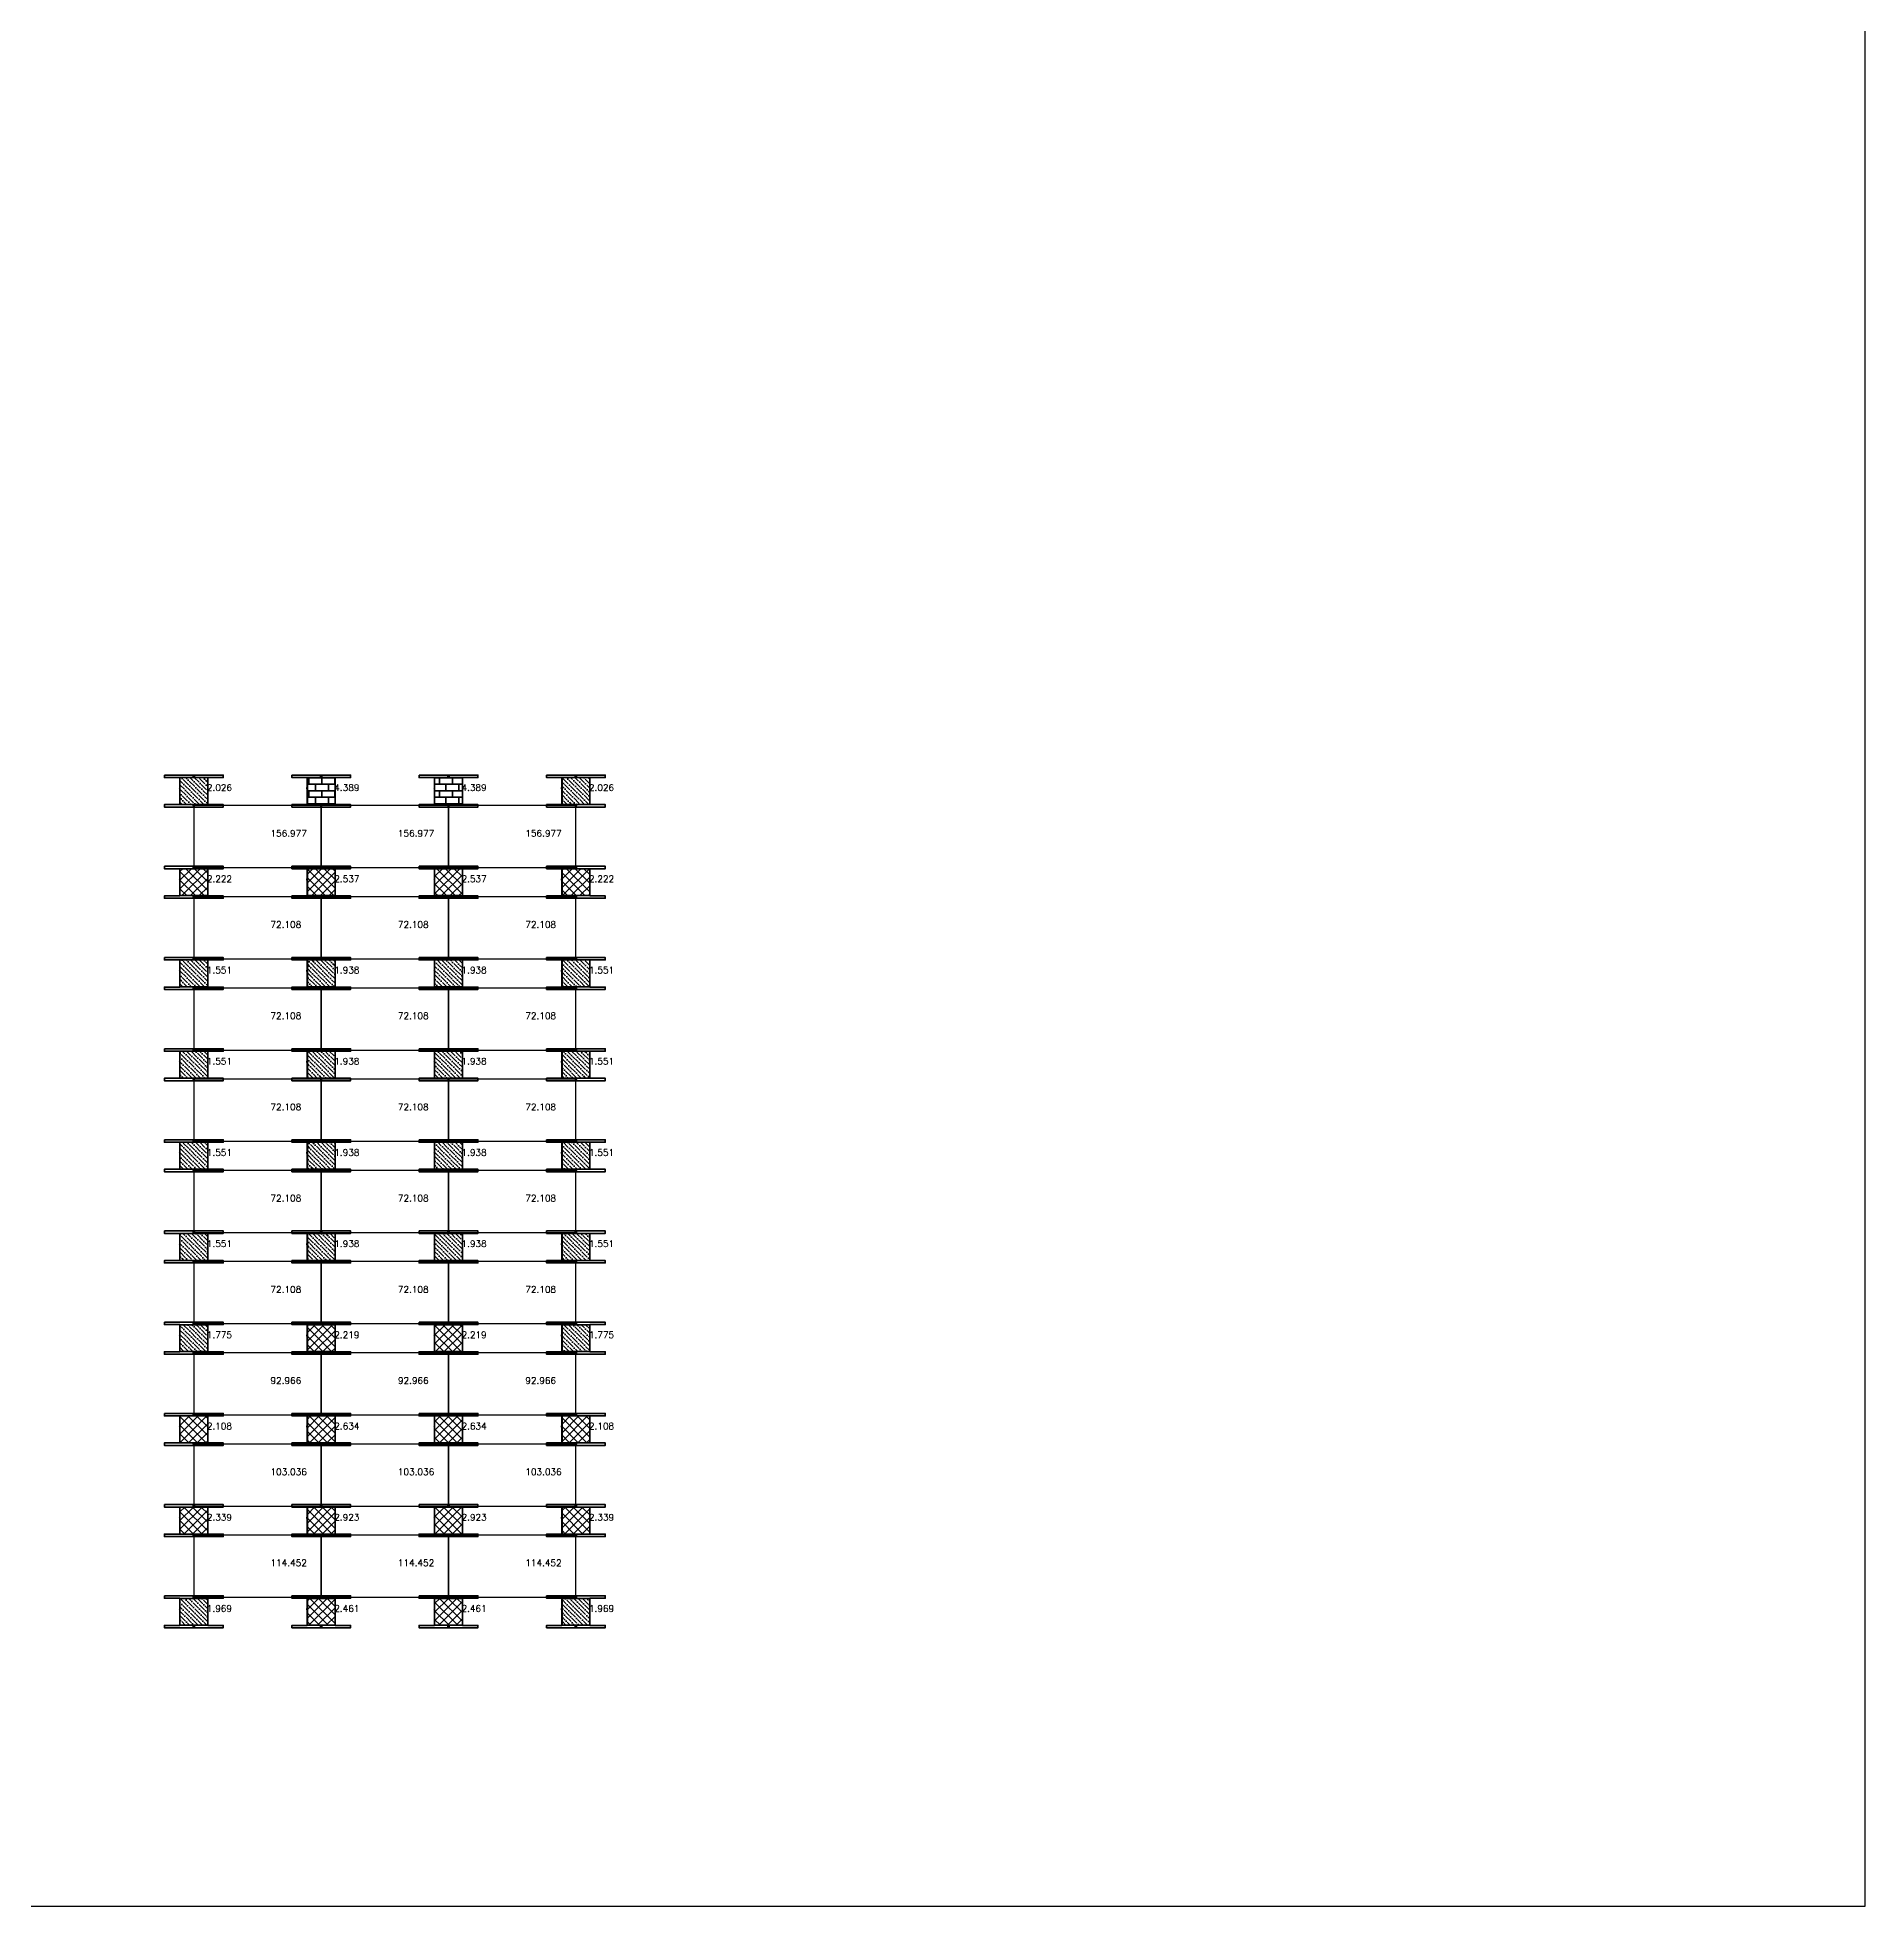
# Model space of a CAD drawing. Header units: inches. Extents: x 3750 to 10146, y -443 to 5941.
# Drawn here: x 9026 to 10146, y -227 to 919 of the extents above; entities that cross this region are included whole.
import ezdxf

# ---------------------------------------------------------------- set-up
doc = ezdxf.new("R2010")
doc.units = ezdxf.units.IN
doc.header["$LTSCALE"] = 50
doc.header["$MEASUREMENT"] = 0
for name, color, linetype, lineweight in [('E-PANELS', 140, 'Continuous', 30), ('E2-ECOFEET', 254, 'Continuous', 35), ('E3-ECOFEET', 254, 'Continuous', 35), ('HATCH 2', 140, 'Continuous', 35), ('HATCH 3', 30, 'Continuous', 35), ('HATCH 5', 2, 'Continuous', 35)]:
    doc.layers.add(name, color=color, linetype=linetype, lineweight=lineweight)
doc.layers.add('EF3 TEXT', color=7, linetype='Continuous', plot=False)
doc.layers.add('IFI PERIMETER', color=221, linetype='FENCE', plot=False)
doc.layers.get('E2-ECOFEET').off()
doc.styles.add('mytext', font='romans.shx')
doc.styles.get("Standard").update_dxf_attribs({"font": 'arial.ttf'})
doc.linetypes.add('FENCE', pattern='A,0.5,-0.1,["X",Standard,S=0.1,R=0,X=-0.035,Y=-0.05],-0.1', length=0.7)

# ---------------------------------------------------------------- blocks, each defined once
blk = doc.blocks.new('EF3_HATCH_5')
at = {"layer": 'HATCH 5'}
h = blk.add_hatch(dxfattribs=at)
h.set_pattern_fill('AR-B816', color=256, scale=0.5)
h.set_pattern_definition([(0, (-119.168, -90.9187), (0, 4), []), (90, (-119.168, -90.9187), (-4, 4), [4, -4])])
h.paths.add_polyline_path([(-8.5, -8.25), (8.5, -8.25), (8.5, 8.25), (-8.5, 8.25)])
blk.add_lwpolyline([(-8.5, -8.25), (8.5, -8.25), (8.5, 8.25), (-8.5, 8.25)], close=True, dxfattribs=at)
blk = doc.blocks.new('EF3_HATCH_2')
at = {"layer": 'HATCH 2'}
h = blk.add_hatch(dxfattribs=at)
h.set_pattern_fill('ANSI36', color=256, scale=15, angle=90)
h.set_pattern_definition([(135, (-119.168, -90.9187), (-3.64602, 0.994369), [4.6875, -0.9375, 0, -0.9375])])
h.paths.add_polyline_path([(-8.5, -8.25), (8.5, -8.25), (8.5, 8.25), (-8.5, 8.25)])
blk.add_lwpolyline([(-8.5, -8.25), (8.5, -8.25), (8.5, 8.25), (-8.5, 8.25)], close=True, dxfattribs=at)
blk = doc.blocks.new('EF3_HATCH_3')
at = {"layer": 'HATCH 3'}
h = blk.add_hatch(dxfattribs=at)
h.set_pattern_fill('ANSI37', color=256, scale=30)
h.set_pattern_definition([(45, (-119.168, -90.9187), (-2.65165, 2.65165), []), (135, (-119.168, -90.9187), (-2.65165, -2.65165), [])])
h.paths.add_polyline_path([(-8.5, -8.25), (8.5, -8.25), (8.5, 8.25), (-8.5, 8.25)])
blk.add_lwpolyline([(-8.5, -8.25), (8.5, -8.25), (8.5, 8.25), (-8.5, 8.25)], close=True, dxfattribs=at)
blk = doc.blocks.new('YINGLI 305W 10DEG')
at = {"layer": 'E-PANELS'}
blk.add_lwpolyline([(0, 0), (77.56, 0), (77.56, -38.4), (0, -38.4)], close=True, dxfattribs=at)
blk = doc.blocks.new('EF3')
at = {"layer": 'E3-ECOFEET', "color": 5}
for points in [[(0, 0), (0, -1.5), (9.4, -1.5), (9.4, -18.1), (0, -18.1), (0, -19.6), (36, -19.6), (36, -18.1), (26.6, -18.1), (26.6, -1.5), (36, -1.5), (36, 0), (0, 0)], [(8.8, -8.1), (8.9, -8.1)]]:
    blk.add_lwpolyline(points, dxfattribs=at)
at = {"layer": 'E3-ECOFEET'}
for points in [[(17.2, -1), (17.8, -1), (17.8, -0.5)], [(18.2, -0.5), (18.2, -1), (18.8, -1)], [(17.2, -18.5), (17.8, -18.5), (17.8, -19)], [(18.2, -19), (18.2, -18.5), (18.8, -18.5)]]:
    blk.add_lwpolyline(points, dxfattribs=at)

msp = doc.modelspace()

# ---------------------------------------------------------------- linework, layer by layer
at = {"layer": 'IFI PERIMETER'}
msp.add_lwpolyline([(10146.5, -226.8), (3896.1, -226.8), (3896.1, 5941.5), (10146.5, 5941.5)], close=True, dxfattribs=at)

# ---------------------------------------------------------------- block references
at = {"layer": 'E-PANELS'}
for p in [(9122.6, 448.2), (9200.6, 448.2), (9278.7, 448.2), (9122.6, 392.3), (9200.6, 392.3), (9278.7, 392.3), (9122.6, 336.4), (9200.6, 336.4), (9278.7, 336.4), (9122.6, 280.5), (9200.6, 280.5), (9278.7, 280.5), (9122.6, 224.6), (9200.6, 224.6), (9278.7, 224.6), (9122.6, 168.7), (9200.6, 168.7), (9278.7, 168.7), (9122.6, 112.8), (9200.6, 112.8), (9278.7, 112.8), (9122.6, 56.9), (9200.6, 56.9), (9278.7, 56.9), (9122.6, 1.1), (9200.6, 1.1), (9278.7, 1.1)]:
    msp.add_blockref('YINGLI 305W 10DEG', p, dxfattribs=at)
at = {"layer": 'E2-ECOFEET'}
for p in [(9104.3, 466.7), (9182.4, 466.7), (9260.4, 466.7), (9338.5, 466.7), (9104.3, 410.8), (9182.4, 410.8), (9260.4, 410.8), (9338.5, 410.8), (9104.3, 354.9), (9182.4, 354.9), (9260.4, 354.9), (9338.5, 354.9), (9104.3, 299), (9182.4, 299), (9260.4, 299), (9338.5, 299), (9104.3, 243.2), (9182.4, 243.2), (9260.4, 243.2), (9338.5, 243.2), (9104.3, 187.3), (9182.4, 187.3), (9260.4, 187.3), (9338.5, 187.3), (9104.3, 131.4), (9182.4, 131.4), (9260.4, 131.4), (9338.5, 131.4), (9104.3, 75.5), (9182.4, 75.5), (9260.4, 75.5), (9338.5, 75.5), (9104.3, 19.6), (9182.4, 19.6), (9260.4, 19.6), (9338.5, 19.6), (9104.3, -36.3), (9182.4, -36.3), (9260.4, -36.3), (9338.5, -36.3)]:
    msp.add_blockref('EF3', p, dxfattribs=at)
at = {"layer": 'HATCH 2'}
for p in [(9122.3, 457), (9356.5, 457), (9122.3, 345.2), (9200.4, 345.2), (9278.4, 345.2), (9356.5, 345.2), (9122.3, 289.3), (9200.4, 289.3), (9278.4, 289.3), (9356.5, 289.3), (9122.3, 233.4), (9200.4, 233.4), (9278.4, 233.4), (9356.5, 233.4), (9122.3, 177.5), (9200.4, 177.5), (9278.4, 177.5), (9356.5, 177.5), (9122.3, 121.6), (9356.5, 121.6), (9122.3, -46.1), (9356.5, -46.1)]:
    msp.add_blockref('EF3_HATCH_2', p, dxfattribs=at)
at = {"layer": 'HATCH 3'}
for p in [(9122.3, 401.1), (9200.4, 401.1), (9278.4, 401.1), (9356.5, 401.1), (9200.4, 121.6), (9278.4, 121.6), (9122.3, 65.7), (9200.4, 65.7), (9278.4, 65.7), (9356.5, 65.7), (9122.3, 9.8), (9200.4, 9.8), (9278.4, 9.8), (9356.5, 9.8), (9200.4, -46.1), (9278.4, -46.1)]:
    msp.add_blockref('EF3_HATCH_3', p, dxfattribs=at)
at = {"layer": 'HATCH 5'}
for p in [(9200.4, 457), (9278.4, 457)]:
    msp.add_blockref('EF3_HATCH_5', p, dxfattribs=at)

# ---------------------------------------------------------------- texts
at = {"layer": 'EF3 TEXT', "style": 'mytext'}
for s, p in [('2.026', (9130.3, 457)), ('4.389', (9208.4, 457)), ('4.389', (9286.4, 457)), ('2.026', (9364.5, 457)), ('156.977', (9169.3, 429)), ('156.977', (9247.4, 429)), ('156.977', (9325.5, 429)), ('2.222', (9130.3, 401.1)), ('2.537', (9208.4, 401.1)), ('2.537', (9286.4, 401.1)), ('2.222', (9364.5, 401.1)), ('72.108', (9169.3, 373.1)), ('72.108', (9247.4, 373.1)), ('72.108', (9325.5, 373.1)), ('1.551', (9130.3, 345.2)), ('1.938', (9208.4, 345.2)), ('1.938', (9286.4, 345.2)), ('1.551', (9364.5, 345.2)), ('72.108', (9169.3, 317.2)), ('72.108', (9247.4, 317.2)), ('72.108', (9325.5, 317.2)), ('1.551', (9130.3, 289.3)), ('1.938', (9208.4, 289.3)), ('1.938', (9286.4, 289.3)), ('1.551', (9364.5, 289.3)), ('72.108', (9169.3, 261.3)), ('72.108', (9247.4, 261.3)), ('72.108', (9325.5, 261.3)), ('1.551', (9130.3, 233.4)), ('1.938', (9208.4, 233.4)), ('1.938', (9286.4, 233.4)), ('1.551', (9364.5, 233.4)), ('72.108', (9169.3, 205.4)), ('72.108', (9247.4, 205.4)), ('72.108', (9325.5, 205.4)), ('1.551', (9130.3, 177.5)), ('1.938', (9208.4, 177.5)), ('1.938', (9286.4, 177.5)), ('1.551', (9364.5, 177.5)), ('72.108', (9169.3, 149.5)), ('72.108', (9247.4, 149.5)), ('72.108', (9325.5, 149.5)), ('1.775', (9130.3, 121.6)), ('2.219', (9208.4, 121.6)), ('2.219', (9286.4, 121.6)), ('1.775', (9364.5, 121.6)), ('92.966', (9169.3, 93.6)), ('92.966', (9247.4, 93.6)), ('92.966', (9325.5, 93.6)), ('2.108', (9130.3, 65.7)), ('2.634', (9208.4, 65.7)), ('2.634', (9286.4, 65.7)), ('2.108', (9364.5, 65.7)), ('103.036', (9169.3, 37.7)), ('103.036', (9247.4, 37.7)), ('103.036', (9325.5, 37.7)), ('2.339', (9130.3, 9.8)), ('2.923', (9208.4, 9.8)), ('2.923', (9286.4, 9.8)), ('2.339', (9364.5, 9.8)), ('114.452', (9169.3, -18.1)), ('114.452', (9247.4, -18.1)), ('114.452', (9325.5, -18.1)), ('1.969', (9130.3, -46.1)), ('2.461', (9208.4, -46.1)), ('2.461', (9286.4, -46.1)), ('1.969', (9364.5, -46.1))]:
    msp.add_text(s, height=4, dxfattribs=at).set_placement(p)

doc.saveas('drawing.dxf')
